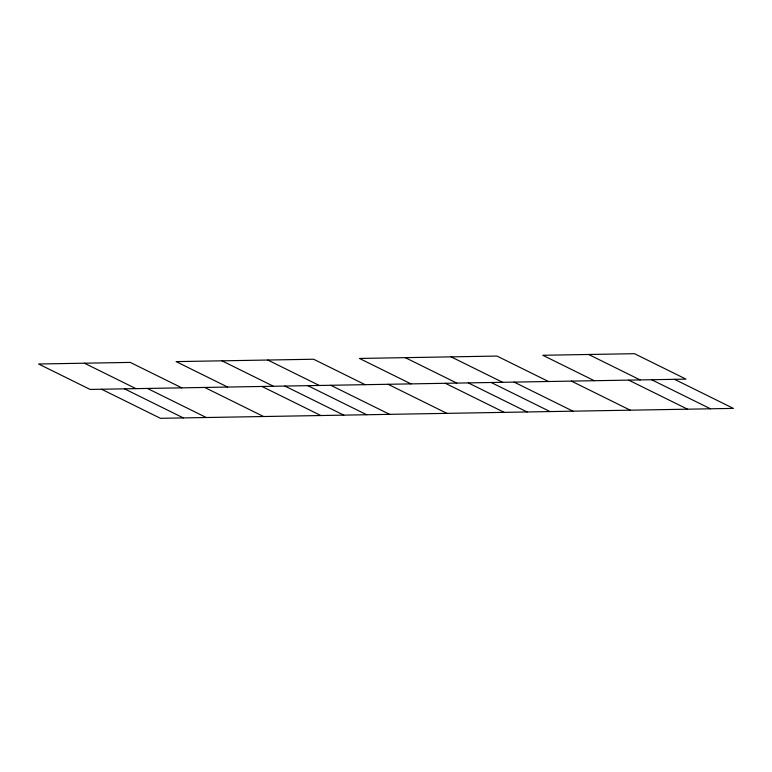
<?xml version="1.0" encoding="UTF-8"?>
<svg xmlns="http://www.w3.org/2000/svg" width="772" height="772" viewBox="0 0 772 772"><rect width="100%" height="100%" fill="white"/><g stroke="black" fill="none" stroke-linecap="round" stroke-linejoin="round"><path stroke-width="1.16" d="M674.535 379.332L733.4 408.398L160.431 418.308L101.566 389.233M651.616 379.727L710.481 408.793M588.65 354.483L640.152 379.921M628.697 380.123L687.562 409.199M594.315 380.712L542.812 355.274L634.487 353.692L685.99 379.129L90.112 389.435L38.6 363.998L130.275 362.406L181.787 387.853M571.396 381.107L630.27 410.183M548.477 381.513L496.975 356.066L359.462 358.449L410.965 383.887M514.104 382.101L572.969 411.177M451.137 356.867L502.64 382.304M491.185 382.497L550.05 411.572M468.266 382.893L527.131 411.968M405.3 357.658L456.802 383.095M445.347 383.288L504.212 412.364M388.046 384.282L446.92 413.358M365.127 384.678L313.625 359.241L176.112 361.614L227.624 387.052M330.754 385.276L389.619 414.342M267.787 360.032L319.299 385.469M307.835 385.672L366.7 414.738M284.916 386.068L343.781 415.133M221.95 360.823L273.462 386.261M261.998 386.463L320.863 415.539M204.705 387.447L263.57 416.523M147.404 388.441L206.269 417.517M84.438 363.207L135.949 388.644M124.485 388.837L183.35 417.913"/></g></svg>
